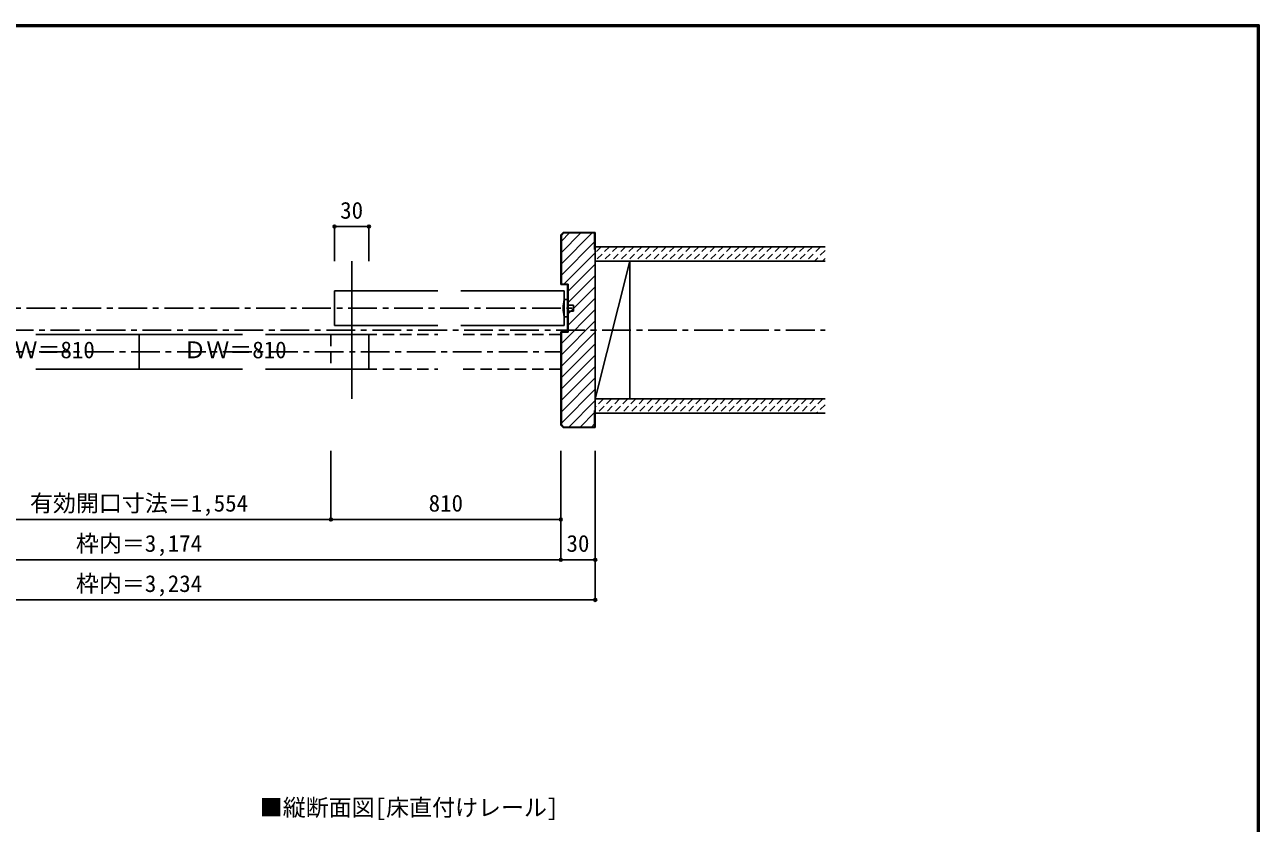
# Model space of a CAD drawing. Units: millimetres, scale not verified. Extents: x -973 to 977, y -718 to 696.
# Drawn here: x -98 to 977, y 0 to 696 of the extents above; entities that cross this region are included whole.
import ezdxf
from ezdxf.enums import TextEntityAlignment as Align

# ---------------------------------------------------------------- set-up
doc = ezdxf.new("R2010")
doc.units = ezdxf.units.MM
doc.header["$LTSCALE"] = 5
doc.header["$PDMODE"] = 32
doc.header["$PDSIZE"] = 2.5
for name, pattern in [('CHAIN1', [8, 5, -1, 1, -1]), ('DASHED1', [1.8, 1.2, -0.6]), ('DASHED2', [3, 2, -1])]:
    doc.linetypes.add(name, pattern=pattern)
for name, color, linetype in [('0-1_通り芯', 4, 'CHAIN1'), ('0-2_柱', 3, 'Continuous'), ('0-3_仕上げ', 7, 'Continuous'), ('0-4_枠', 3, 'Continuous'), ('0-6_扉', 6, 'Continuous'), ('0-7_金物', 7, 'Continuous'), ('0-A_文字', 7, 'Continuous'), ('0-B_寸法', 7, 'Continuous'), ('0-C_ハッチ', 4, 'DASHED1'), ('F-1_枠', 6, 'Continuous')]:
    doc.layers.add(name, color=color, linetype=linetype)
doc.styles.add('ＭＳ ゴシック', font='')
doc.styles.get('ＭＳ ゴシック').set_extended_font_data('MS Gothic')

msp = doc.modelspace()

# ---------------------------------------------------------------- linework, layer by layer
at = {"layer": '0-1_通り芯'}
for p, q in [((-376.347, 449), (379.653, 449)), ((-595.347, 430), (598.669, 430)), ((-365.347, 411), (368.653, 411))]:
    msp.add_line(p, q, dxfattribs=at)
at = {"layer": '0-2_柱'}
for p, q in [((398.653, 370), (398.653, 490)), ((428.653, 370), (428.653, 490))]:
    msp.add_line(p, q, dxfattribs=at)
at = {"layer": '0-2_柱', "color": 7}
msp.add_line((428.653, 490), (398.653, 370), dxfattribs=at)
at = {"layer": '0-3_仕上げ', "color": 2}
for p, q in [((598.653, 502.5), (398.653, 502.5)), ((598.653, 490), (398.653, 490)), ((598.653, 370), (398.653, 370)), ((598.653, 357.5), (398.653, 357.5))]:
    msp.add_line(p, q, dxfattribs=at)
at = {"layer": '0-4_枠'}
for p, q in [((368.653, 512.879), (370.774, 515)), ((368.653, 512.879), (368.653, 469.5)), ((369.153, 512.672), (370.981, 514.5)), ((369.153, 512.672), (369.153, 470)), ((370.774, 515), (398.653, 515)), ((370.981, 514.5), (398.153, 514.5)), ((398.153, 500), (398.153, 514.5)), ((398.653, 515), (398.653, 345)), ((398.153, 500), (398.653, 500)), ((186.653, 490), (186.653, 370)), ((374.653, 469.5), (368.653, 469.5)), ((375.153, 470), (369.153, 470)), ((374.653, 469.5), (374.653, 428.5)), ((375.153, 470), (375.153, 428)), ((374.653, 428.5), (368.653, 428.5)), ((368.653, 347.121), (368.653, 428.5)), ((375.153, 428), (369.153, 428)), ((369.153, 347.328), (369.153, 428)), ((398.153, 360), (398.153, 345.5)), ((398.153, 360), (398.653, 360)), ((370.774, 345), (368.653, 347.121)), ((370.982, 345.5), (369.153, 347.328)), ((370.774, 345), (398.653, 345)), ((370.982, 345.5), (398.153, 345.5))]:
    msp.add_line(p, q, dxfattribs=at)
at = {"layer": '0-6_扉'}
for p, q in [((171.653, 434), (171.653, 464)), ((171.653, 464), (261.653, 464)), ((281.653, 464), (371.653, 464)), ((371.653, 434), (371.653, 464)), ((171.653, 434), (261.653, 434)), ((281.653, 434), (371.653, 434)), ((-88.347, 426), (91.653, 426)), ((1.653, 426), (1.653, 396)), ((111.653, 426), (201.653, 426)), ((201.653, 396), (201.653, 426)), ((-88.347, 396), (91.653, 396)), ((111.653, 396), (201.653, 396))]:
    msp.add_line(p, q, dxfattribs=at)
at = {"layer": '0-6_扉', "color": 2, "linetype": 'DASHED2'}
for p, q in [((168.653, 426), (261.653, 426)), ((368.653, 426), (281.653, 426)), ((368.653, 426), (368.653, 396)), ((368.653, 396), (281.653, 396))]:
    msp.add_line(p, q, dxfattribs=at)
msp.add_lwpolyline([(168.653, 426), (168.653, 396), (261.653, 396)], dxfattribs=at)
at = {"layer": '0-7_金物'}
for p, q in [((371.653, 456.5), (374.653, 456.5)), ((374.653, 441.5), (374.653, 456.5)), ((374.653, 451.5), (379.653, 451.5)), ((371.653, 441.5), (374.653, 441.5))]:
    msp.add_line(p, q, dxfattribs=at)
msp.add_lwpolyline([(374.653, 446.5), (379.653, 446.5), (379.653, 451.5)], dxfattribs=at)
msp.add_arc((402.104, 449), 31.361, 166.16368, 193.83629, dxfattribs=at)
at = {"layer": '0-B_寸法', "color": 4}
for p, q in [((171.653, 520), (171.653, 490)), ((171.653, 520), (201.653, 520)), ((201.653, 520), (201.653, 490)), ((168.653, 265), (168.653, 324.75)), ((368.653, 230), (368.653, 324.75)), ((398.653, 195), (398.653, 324.75)), ((-165.347, 265), (168.653, 265)), ((168.653, 265), (368.653, 265)), ((-395.347, 230), (398.653, 230)), ((398.653, 195), (-395.347, 195))]:
    msp.add_line(p, q, dxfattribs=at)
at = {"layer": '0-B_寸法'}
for p in [(171.653, 520), (201.653, 520), (168.653, 265), (368.653, 265), (368.653, 230), (398.653, 230), (398.653, 195)]:
    msp.add_point(p, dxfattribs=at)
at = {"layer": '0-C_ハッチ', "linetype": 'Continuous'}
for p, q in [((369.153, 487.586), (396.067, 514.5)), ((369.153, 497.486), (386.167, 514.5)), ((369.153, 507.385), (376.268, 514.5)), ((369.153, 477.687), (398.153, 506.687)), ((371.366, 470), (398.653, 497.287)), ((375.153, 463.888), (398.653, 487.388)), ((375.153, 453.988), (398.653, 477.488)), ((375.153, 444.089), (398.653, 467.589)), ((375.153, 434.189), (398.653, 457.689)), ((369.153, 418.29), (398.653, 447.79)), ((369.153, 408.39), (398.653, 437.89)), ((369.153, 398.491), (398.653, 427.991)), ((369.153, 388.591), (398.653, 418.091)), ((369.153, 378.692), (398.653, 408.192)), ((369.153, 368.792), (398.653, 398.292)), ((369.153, 358.893), (398.653, 388.393)), ((369.153, 348.993), (398.653, 378.493)), ((375.559, 345.5), (398.653, 368.594)), ((385.458, 345.5), (398.153, 358.194)), ((395.358, 345.5), (398.153, 348.295))]:
    msp.add_line(p, q, dxfattribs=at)
at = {"layer": '0-C_ハッチ'}
for p, q in [((403.875, 502.5), (398.653, 497.277)), ((410.947, 502.5), (398.653, 490.206)), ((418.018, 502.5), (405.518, 490)), ((425.089, 502.5), (412.589, 490)), ((432.16, 502.5), (419.66, 490)), ((439.231, 502.5), (426.731, 490)), ((446.302, 502.5), (433.802, 490)), ((453.373, 502.5), (440.873, 490)), ((460.444, 502.5), (447.944, 490)), ((467.515, 502.5), (455.015, 490)), ((474.586, 502.5), (462.086, 490)), ((481.657, 502.5), (469.157, 490)), ((488.728, 502.5), (476.228, 490)), ((495.799, 502.5), (483.299, 490)), ((502.87, 502.5), (490.37, 490)), ((509.941, 502.5), (497.441, 490)), ((517.013, 502.5), (504.513, 490)), ((524.084, 502.5), (511.584, 490)), ((531.155, 502.5), (518.655, 490)), ((538.226, 502.5), (525.726, 490)), ((545.297, 502.5), (532.797, 490)), ((552.368, 502.5), (539.868, 490)), ((559.439, 502.5), (546.939, 490)), ((566.51, 502.5), (554.01, 490)), ((573.581, 502.5), (561.081, 490)), ((580.652, 502.5), (568.152, 490)), ((587.723, 502.5), (575.223, 490)), ((594.794, 502.5), (582.294, 490)), ((598.653, 499.288), (589.365, 490)), ((598.653, 492.217), (596.436, 490)), ((405.726, 370), (398.653, 362.927)), ((412.797, 370), (400.297, 357.5)), ((419.868, 370), (407.368, 357.5)), ((426.939, 370), (414.439, 357.5)), ((434.01, 370), (421.51, 357.5)), ((441.081, 370), (428.581, 357.5)), ((448.152, 370), (435.652, 357.5)), ((455.223, 370), (442.723, 357.5)), ((462.294, 370), (449.794, 357.5)), ((469.365, 370), (456.865, 357.5)), ((476.436, 370), (463.936, 357.5)), ((483.508, 370), (471.008, 357.5)), ((490.579, 370), (478.079, 357.5)), ((497.65, 370), (485.15, 357.5)), ((504.721, 370), (492.221, 357.5)), ((511.792, 370), (499.292, 357.5)), ((518.863, 370), (506.363, 357.5)), ((525.934, 370), (513.434, 357.5)), ((533.005, 370), (520.505, 357.5)), ((540.076, 370), (527.576, 357.5)), ((547.147, 370), (534.647, 357.5)), ((554.218, 370), (541.718, 357.5)), ((561.289, 370), (548.789, 357.5)), ((568.36, 370), (555.86, 357.5)), ((575.431, 370), (562.931, 357.5)), ((582.502, 370), (570.002, 357.5)), ((589.574, 370), (577.074, 357.5)), ((596.645, 370), (584.145, 357.5)), ((598.653, 364.937), (591.216, 357.5))]:
    msp.add_line(p, q, dxfattribs=at)
at = {"layer": 'F-1_枠'}
for p, q in [((-973.347, 695.833), (976.653, 695.833)), ((-973.347, 695), (976.653, 695)), ((-973.347, 694.167), (976.653, 694.167)), ((974.986, 695.833), (974.986, -700.833)), ((975.82, 695.833), (975.82, -700.833)), ((976.653, 695.833), (976.653, -700.833))]:
    msp.add_line(p, q, dxfattribs=at)

# ---------------------------------------------------------------- texts
at = {"layer": '0-A_文字', "style": 'ＭＳ ゴシック'}
msp.add_text('■縦断面図[床直付けレール]', height=14.66, dxfattribs=at).set_placement((106.653, 2.5), align=Align.BOTTOM_LEFT)
at = {"layer": '0-B_寸法', "style": 'ＭＳ ゴシック'}
for s, p in [('30', (176.653, 522.5)), ('ＤＷ＝810', (-126.847, 401)), ('ＤＷ＝810', (40.153, 401)), ('有効開口寸法＝1,554', (-93.347, 267.5)), ('810', (253.653, 267.5)), ('枠内＝3,174', (-53.347, 232.5)), ('30', (373.653, 232.5)), ('枠内＝3,234', (-53.347, 197.5))]:
    msp.add_text(s, height=14.66, dxfattribs=at).set_placement(p, align=Align.BOTTOM_LEFT)

doc.saveas('drawing.dxf')
